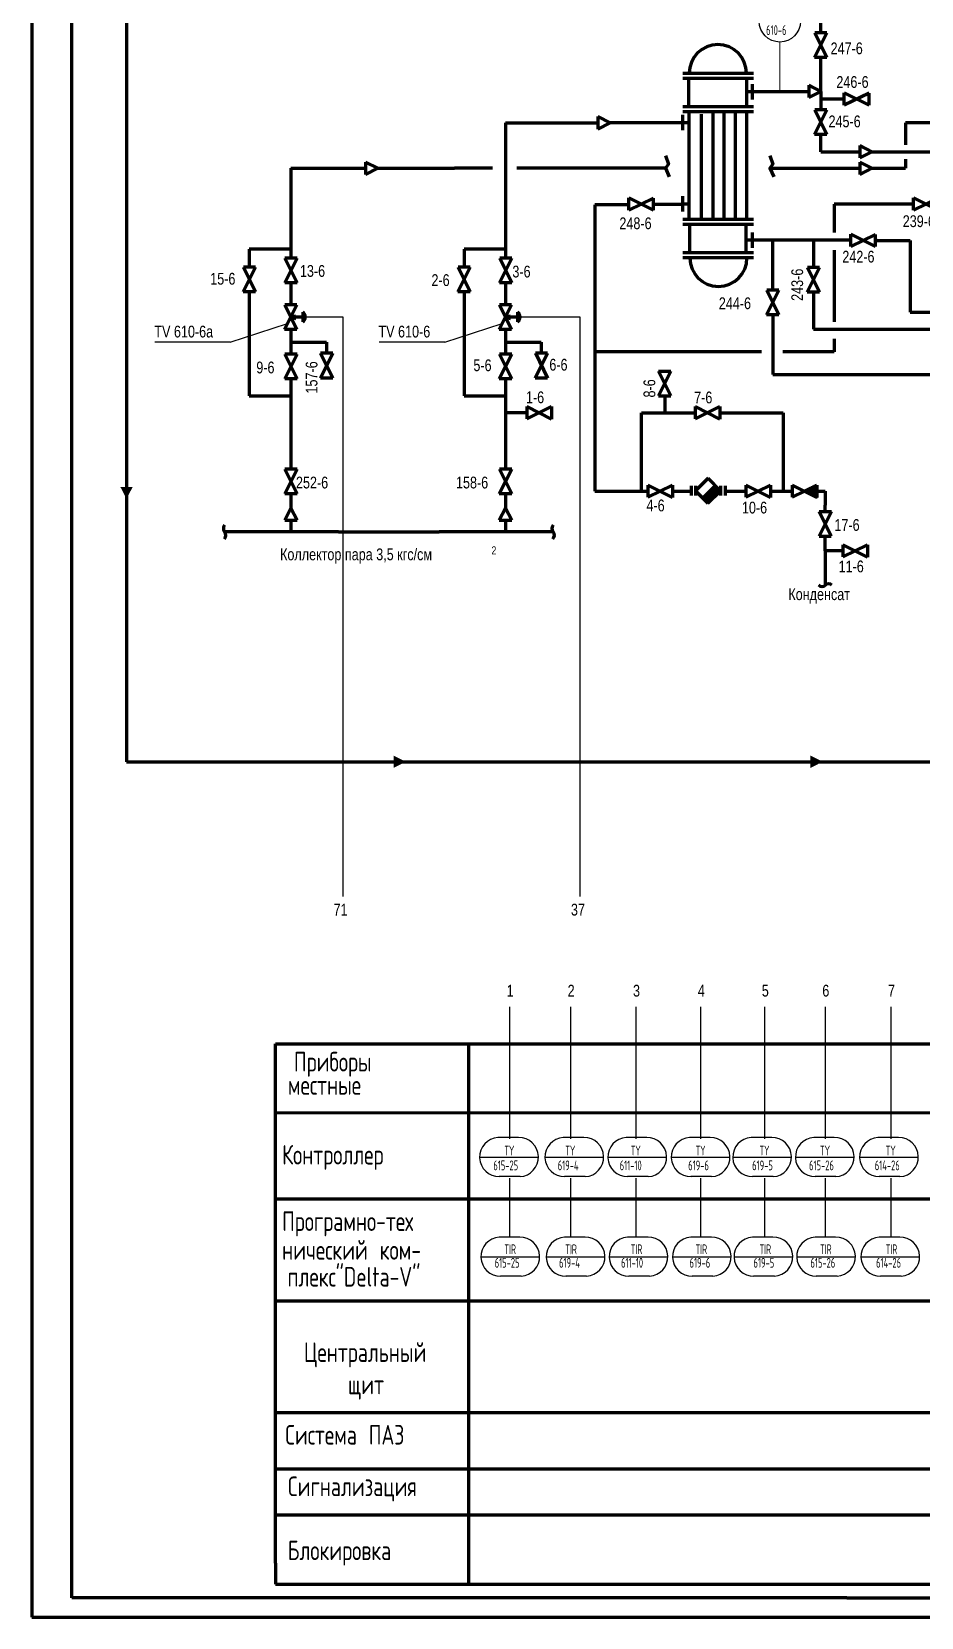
# Model space of a CAD drawing. Extents: x 906 to 2746, y -85 to 594.
# Drawn here: x 906.2 to 1132.9, y -84.9 to 319.2 of the extents above; entities that cross this region are included whole.
import ezdxf

# ---------------------------------------------------------------- set-up
doc = ezdxf.new("R2010")
doc.units = 0
doc.header["$MEASUREMENT"] = 0
doc.layers.add('1', color=7, linetype='CONTINUOUS')
doc.layers.add('2', color=7, linetype='CONTINUOUS')
doc.styles.get("Standard").update_dxf_attribs({"font": 'MDM_Win'})
doc.styles.add('стиль1', font='txt.shx', dxfattribs={"width": 0.6})

msp = doc.modelspace()

# ---------------------------------------------------------------- hatches: boundary and pattern name
at = {"layer": '1', "lineweight": 80}
h = msp.add_hatch(dxfattribs=at)
h.set_pattern_fill('ANSI31', color=256)
h.paths.add_polyline_path([(1106.27, 203.62), (1103.08, 202.06), (1106.27, 200.47)])

# ---------------------------------------------------------------- linework, layer by layer
for p, q in [((906.16, 594), (906.16, -84.88)), ((916.35, -79.88), (916.35, 589)), ((1107.31, 318.85), (1107.31, 326.62)), ((1105.72, 312.55), (1108.87, 318.85)), ((1108.87, 318.85), (1105.78, 318.85)), ((1105.78, 318.85), (1108.87, 312.55)), ((1108.87, 312.55), (1105.72, 312.55)), ((1107.31, 303.94), (1107.31, 312.55)), ((1072.14, 308.6), (1090.14, 308.6)), ((1072.14, 307.33), (1090.14, 307.33)), ((1088.37, 307.33), (1088.37, 300.1)), ((1073.54, 307.05), (1073.54, 299.82)), ((1088.35, 303.94), (1089.84, 303.94)), ((1089.84, 305.81), (1089.84, 301.88)), ((1089.84, 303.94), (1104.22, 303.94)), ((1107.31, 303.94), (1104.22, 305.51)), ((1104.22, 305.51), (1104.22, 302.36)), ((1104.22, 302.36), (1107.31, 303.94)), ((1107.31, 303.94), (1107.31, 299.23)), ((1113.3, 300.42), (1113.3, 303.57)), ((1113.3, 303.57), (1119.6, 300.42)), ((1119.6, 303.5), (1113.3, 300.42)), ((1119.6, 300.42), (1119.6, 303.5)), ((1072.14, 300.1), (1090.14, 300.1)), ((1105.72, 292.93), (1108.87, 299.23)), ((1108.87, 299.23), (1105.78, 299.23)), ((1105.78, 299.23), (1108.87, 292.93)), ((1113.3, 301.98), (1107.31, 301.98)), ((1026.94, 295.95), (1026.94, 264.37)), ((1026.94, 295.95), (1050.51, 295.95)), ((1053.6, 295.95), (1050.51, 297.52)), ((1050.51, 297.52), (1050.51, 294.37)), ((1050.51, 294.37), (1053.6, 295.95)), ((1072.17, 295.95), (1053.6, 295.95)), ((1072.14, 298.83), (1090.14, 298.83)), ((1072.17, 294.08), (1072.17, 298.01)), ((1073.66, 295.95), (1072.17, 295.95)), ((1073.66, 298.83), (1073.66, 271.32)), ((1076.8, 298.17), (1076.8, 271.29)), ((1079.78, 298.83), (1079.78, 271.29)), ((1082.6, 298.83), (1082.6, 271.29)), ((1085.58, 271.29), (1085.58, 298.8)), ((1088.37, 298.83), (1088.37, 271.29)), ((1143.92, 295.95), (1128.89, 295.95)), ((1128.89, 295.95), (1128.89, 290.36)), ((1108.87, 292.93), (1105.72, 292.93)), ((1107.31, 288.58), (1107.31, 292.93)), ((1107.31, 288.58), (1117.23, 288.58)), ((1120.31, 288.58), (1117.23, 290.16)), ((1117.23, 290.16), (1117.23, 287.01)), ((1117.23, 287.01), (1120.31, 288.58)), ((1120.31, 288.58), (1136.79, 288.58)), ((972.21, 284.37), (972.21, 264.37)), ((972.21, 284.37), (991.26, 284.37)), ((994.35, 284.37), (991.26, 285.94)), ((991.26, 285.94), (991.26, 282.79)), ((991.26, 282.79), (994.35, 284.37)), ((994.35, 284.37), (1013.93, 284.37)), ((1023.62, 284.37), (1013.93, 284.37)), ((1067.71, 284.37), (1029.85, 284.37)), ((1094.35, 284.37), (1117.23, 284.37)), ((1120.31, 284.37), (1117.23, 285.94)), ((1117.23, 285.94), (1117.23, 282.79)), ((1117.23, 282.79), (1120.31, 284.37)), ((1120.31, 284.37), (1128.89, 284.37)), ((1128.89, 286.67), (1128.89, 284.37)), ((1058.37, 275.08), (1049.73, 275.08)), ((1049.73, 275.08), (1049.73, 237.62)), ((1058.37, 273.66), (1058.37, 276.81)), ((1058.37, 276.81), (1064.67, 273.66)), ((1064.67, 276.74), (1058.37, 273.66)), ((1064.67, 273.66), (1064.67, 276.74)), ((1065.04, 275.22), (1064.67, 275.22)), ((1065.04, 275.22), (1072.17, 275.22)), ((1072.17, 273.35), (1072.17, 277.28)), ((1073.66, 275.22), (1072.17, 275.22)), ((1130.95, 275.22), (1110.71, 275.22)), ((1110.71, 275.22), (1110.71, 267.96)), ((1130.95, 273.66), (1130.95, 276.81)), ((1130.95, 276.81), (1137.25, 273.66)), ((1137.25, 276.74), (1130.95, 273.66)), ((1090.14, 271.29), (1072.14, 271.29)), ((1090.14, 270.02), (1072.14, 270.02)), ((1073.91, 262.79), (1073.91, 270.02)), ((1088.3, 262.76), (1088.3, 269.99)), ((1089.84, 267.99), (1089.84, 264.06)), ((1114.99, 264.4), (1114.99, 267.55)), ((1114.99, 267.55), (1121.29, 264.4)), ((1121.29, 267.49), (1114.99, 264.4)), ((1121.29, 264.4), (1121.29, 267.49)), ((972.21, 263.75), (961.63, 263.75)), ((961.63, 263.75), (961.63, 259.18)), ((972.21, 264.37), (972.21, 261.45)), ((1026.94, 263.75), (1016.36, 263.75)), ((1016.36, 263.75), (1016.36, 259.18)), ((1026.94, 264.37), (1026.94, 261.45)), ((1090.14, 262.79), (1072.14, 262.79)), ((1088.35, 266.12), (1089.84, 266.12)), ((1089.84, 266.12), (1105.45, 266.12)), ((1095.09, 253.28), (1095.09, 266.12)), ((1105.45, 266.12), (1105.45, 259.12)), ((1105.45, 266.12), (1114.99, 266.12)), ((1110.71, 263.47), (1110.71, 245.23)), ((1121.66, 265.96), (1121.29, 265.96)), ((1121.66, 265.96), (1130.08, 265.96)), ((1130.08, 265.96), (1130.08, 247.72)), ((960.06, 252.88), (963.21, 259.18)), ((963.21, 259.18), (960.12, 259.18)), ((960.12, 259.18), (963.21, 252.88)), ((970.66, 255.15), (973.81, 261.45)), ((973.81, 261.45), (970.72, 261.45)), ((970.72, 261.45), (973.81, 255.15)), ((1014.78, 252.88), (1017.93, 259.18)), ((1017.93, 259.18), (1014.85, 259.18)), ((1014.85, 259.18), (1017.93, 252.88)), ((1025.39, 255.15), (1028.54, 261.45)), ((1028.54, 261.45), (1025.45, 261.45)), ((1025.45, 261.45), (1028.54, 255.15)), ((1090.14, 261.52), (1072.14, 261.52)), ((1103.86, 252.82), (1107.01, 259.12)), ((1107.01, 259.12), (1103.92, 259.12)), ((1103.92, 259.12), (1107.01, 252.82)), ((973.81, 255.15), (970.66, 255.15)), ((972.21, 255.15), (972.21, 249.59)), ((1028.54, 255.15), (1025.39, 255.15)), ((1026.94, 255.15), (1026.94, 249.59)), ((963.21, 252.88), (960.06, 252.88)), ((961.63, 252.88), (961.63, 226.39)), ((1017.93, 252.88), (1014.78, 252.88)), ((1016.36, 252.88), (1016.36, 226.39)), ((1093.5, 246.98), (1096.65, 253.28)), ((1096.65, 253.28), (1093.57, 253.28)), ((1093.57, 253.28), (1096.65, 246.98)), ((1107.01, 252.82), (1103.86, 252.82)), ((1105.45, 252.82), (1105.45, 243.38)), ((970.59, 243.29), (973.74, 249.59)), ((973.74, 249.59), (970.65, 249.59)), ((970.65, 249.59), (973.74, 243.29)), ((972.18, 246.47), (973.51, 246.79)), ((972.18, 246.47), (973.51, 246.09)), ((972.18, 246.47), (975.27, 246.47)), ((975.27, 247.73), (975.27, 245.21)), ((1025.32, 243.29), (1028.47, 249.59)), ((1028.47, 249.59), (1025.38, 249.59)), ((1025.38, 249.59), (1028.47, 243.29)), ((1026.91, 246.47), (1028.23, 246.79)), ((1026.91, 246.47), (1028.23, 246.09)), ((1026.91, 246.47), (1029.99, 246.47)), ((1029.99, 247.73), (1029.99, 245.21)), ((1096.65, 246.98), (1093.5, 246.98)), ((1095.09, 246.98), (1095.09, 231.79)), ((1130.08, 247.72), (1172.98, 247.72)), ((973.74, 243.29), (970.59, 243.29)), ((972.21, 243.29), (972.21, 236.97)), ((1028.47, 243.29), (1025.32, 243.29)), ((1026.94, 243.29), (1026.94, 236.97)), ((1105.45, 243.38), (1198.03, 243.38)), ((972.21, 240.02), (981.32, 240.02)), ((981.32, 240.02), (981.32, 237.22)), ((1026.94, 240.02), (1036.05, 240.02)), ((1036.05, 240.02), (1036.05, 237.22)), ((1110.71, 240.86), (1110.71, 237.62)), ((970.64, 230.67), (973.79, 236.97)), ((973.79, 236.97), (970.7, 236.97)), ((970.7, 236.97), (973.79, 230.67)), ((979.75, 230.92), (982.9, 237.22)), ((982.9, 237.22), (979.81, 237.22)), ((979.81, 237.22), (982.9, 230.92)), ((1025.36, 230.67), (1028.51, 236.97)), ((1028.51, 236.97), (1025.43, 236.97)), ((1025.43, 236.97), (1028.51, 230.67)), ((1034.47, 230.92), (1037.62, 237.22)), ((1037.62, 237.22), (1034.54, 237.22)), ((1034.54, 237.22), (1037.62, 230.92)), ((1092.22, 237.62), (1049.73, 237.62)), ((1049.73, 237.62), (1049.73, 202.05)), ((1110.71, 237.62), (1097.59, 237.62)), ((973.79, 230.67), (970.64, 230.67)), ((972.21, 230.67), (972.21, 207.69)), ((982.9, 230.92), (979.75, 230.92)), ((1028.51, 230.67), (1025.36, 230.67)), ((1026.94, 230.67), (1026.94, 207.69)), ((1037.62, 230.92), (1034.47, 230.92)), ((1069.05, 226.4), (1065.96, 232.7)), ((1065.96, 232.7), (1069.11, 232.7)), ((1069.11, 232.7), (1065.96, 226.4)), ((1095.09, 231.79), (1142.19, 231.79)), ((961.63, 226.39), (972.24, 226.39)), ((1016.36, 226.39), (1026.96, 226.39)), ((1065.96, 226.4), (1069.05, 226.4)), ((1067.52, 226.4), (1067.52, 222.04)), ((1032.34, 223.62), (1032.34, 220.53)), ((1032.34, 220.53), (1038.64, 223.62)), ((1038.64, 220.47), (1032.34, 223.62)), ((1038.64, 223.62), (1038.64, 220.47)), ((1075.31, 223.62), (1075.31, 220.53)), ((1075.31, 220.53), (1081.61, 223.62)), ((1081.61, 220.47), (1075.31, 223.62)), ((1081.61, 223.62), (1081.61, 220.47)), ((1032.34, 222.06), (1026.94, 222.06)), ((1061.64, 202.05), (1061.64, 222.04)), ((1061.64, 222.04), (1063.68, 222.04)), ((1063.68, 222.04), (1075.31, 222.04)), ((1081.61, 222.06), (1097.74, 222.04)), ((1097.74, 222.04), (1097.74, 202.36)), ((970.64, 201.39), (973.79, 207.69)), ((973.79, 207.69), (970.7, 207.69)), ((970.7, 207.69), (973.79, 201.39)), ((1025.36, 201.39), (1028.51, 207.69)), ((1028.51, 207.69), (1025.43, 207.69)), ((1025.43, 207.69), (1028.51, 201.39)), ((1049.73, 202.05), (1063.18, 202.05)), ((1063.18, 203.62), (1063.18, 200.54)), ((1063.18, 200.54), (1069.48, 203.62)), ((1069.48, 200.47), (1063.18, 203.62)), ((1069.48, 203.62), (1069.48, 200.47)), ((1069.48, 202.05), (1074.22, 202.05)), ((1074.22, 203.46), (1074.22, 200.94)), ((1078.56, 205.41), (1075.34, 202.2)), ((1075.34, 203.46), (1075.34, 200.94)), ((1075.34, 202.2), (1078.49, 199.05)), ((1078.49, 199.05), (1081.71, 202.2)), ((1081.71, 202.2), (1078.56, 205.41)), ((1081.71, 203.46), (1081.71, 200.94)), ((1082.92, 203.46), (1082.92, 200.94)), ((1082.92, 202.05), (1088.17, 202.05)), ((1088.17, 203.62), (1088.17, 200.54)), ((1088.17, 200.54), (1094.47, 203.62)), ((1094.47, 200.47), (1088.17, 203.62)), ((1094.47, 203.62), (1094.47, 200.47)), ((1094.47, 202.06), (1099.97, 202.06)), ((1097.74, 202.36), (1097.74, 202.06)), ((1099.97, 203.62), (1099.97, 200.54)), ((1099.97, 200.54), (1106.27, 203.62)), ((1106.27, 200.47), (1099.97, 203.62)), ((1106.27, 203.62), (1106.27, 200.47)), ((1106.27, 202.06), (1108.46, 202.06)), ((1108.46, 202.06), (1108.46, 198.55)), ((973.79, 201.39), (970.64, 201.39)), ((972.21, 201.39), (972.21, 197.77)), ((1028.51, 201.39), (1025.36, 201.39)), ((1026.94, 201.39), (1026.94, 197.77)), ((1108.46, 196.91), (1108.46, 198.55)), ((972.21, 197.77), (970.64, 194.68)), ((970.64, 194.68), (973.79, 194.68)), ((973.79, 194.68), (972.21, 197.77)), ((972.21, 194.68), (972.21, 191.81)), ((1026.94, 197.77), (1025.36, 194.68)), ((1025.36, 194.68), (1028.51, 194.68)), ((1028.51, 194.68), (1026.94, 197.77)), ((1026.94, 194.68), (1026.94, 191.81)), ((1109.98, 190.61), (1106.89, 196.91)), ((1106.89, 196.91), (1110.04, 196.91)), ((1110.04, 196.91), (1106.89, 190.61)), ((984.35, 191.69), (955.32, 191.69)), ((984.35, 191.69), (1010.05, 191.69)), ((1039.08, 191.69), (1010.05, 191.69)), ((1106.89, 190.61), (1109.98, 190.61)), ((1108.46, 186.88), (1108.46, 190.61)), ((1108.46, 186.88), (1108.46, 178.12)), ((1112.89, 186.88), (1108.46, 186.88)), ((1112.89, 188.44), (1112.89, 185.36)), ((1112.89, 185.36), (1119.19, 188.44)), ((1119.19, 185.29), (1112.89, 188.44)), ((1119.19, 188.44), (1119.19, 185.29)), ((968.3, 61.24), (1999.91, 61.39)), ((968.3, -71.06), (968.3, 61.24)), ((1017.46, 61.24), (1017.46, -71.06)), ((1113.97, -79.88), (916.35, -79.88)), ((1113.97, -79.88), (2349.97, -79.88)), ((906.16, -84.88), (1093.97, -84.88)), ((1093.97, -84.88), (2354.97, -84.88))]:
    msp.add_line(p, q, dxfattribs=at)
at = {"layer": '1', "lineweight": 80, "ltscale": 100}
for p, q in [((930.32, 408.92), (930.32, 133.14)), ((930.32, 133.14), (1248.71, 133.14)), ((968.3, -71.06), (968.3, -76.46)), ((1017.46, -71.06), (1017.46, -76.46))]:
    msp.add_line(p, q, dxfattribs=at)
at = {"layer": '1', "lineweight": 13}
msp.add_line((1096.87, 316.54), (1096.87, 303.94), dxfattribs=at)
at = {"layer": '1', "lineweight": 30}
for p, q in [((975.9, 246.52), (978.8, 246.52)), ((978.8, 246.52), (985.44, 246.52)), ((985.44, 246.52), (985.44, 98.76)), ((1030.62, 246.52), (1033.52, 246.52)), ((1033.52, 246.52), (1040.17, 246.52)), ((1040.17, 246.52), (1045.84, 246.52)), ((1045.84, 246.52), (1045.84, 98.76)), ((956.73, 240.08), (971.36, 244.83)), ((1011.46, 240.08), (1026.09, 244.83)), ((940.01, 240.08), (937.55, 240.08)), ((956.73, 240.08), (940.01, 240.08)), ((1011.46, 240.08), (994.74, 240.08)), ((1030.25, 37.38), (1025.05, 37.38)), ((1046.9, 37.38), (1041.7, 37.38)), ((1062.94, 37.38), (1057.74, 37.38)), ((1079.09, 37.38), (1073.89, 37.38)), ((1094.79, 37.38), (1089.59, 37.38)), ((1110.75, 37.38), (1105.55, 37.38)), ((1127.11, 37.38), (1121.91, 37.38)), ((1035.37, 32.3), (1020.47, 32.3)), ((1052.02, 32.3), (1037.13, 32.3)), ((1068.05, 32.3), (1053.16, 32.3)), ((1084.2, 32.3), (1069.31, 32.3)), ((1099.9, 32.3), (1085.01, 32.3)), ((1115.87, 32.3), (1100.97, 32.3)), ((1132.23, 32.3), (1117.34, 32.3)), ((1030.63, 27.41), (1025.33, 27.41)), ((1047.28, 27.41), (1041.99, 27.41)), ((1063.32, 27.41), (1058.02, 27.41)), ((1079.47, 27.41), (1074.17, 27.41)), ((1095.16, 27.41), (1089.87, 27.41)), ((1111.13, 27.41), (1105.83, 27.41)), ((1127.49, 27.41), (1122.2, 27.41)), ((1030.57, 12), (1025.37, 12)), ((1047.23, 12), (1042.03, 12)), ((1063.26, 12), (1058.06, 12)), ((1079.41, 12), (1074.21, 12)), ((1095.11, 12), (1089.91, 12)), ((1111.07, 12), (1105.87, 12)), ((1127.44, 12), (1122.24, 12)), ((1035.69, 6.92), (1020.8, 6.92)), ((1052.34, 6.92), (1037.45, 6.92)), ((1068.38, 6.92), (1053.49, 6.92)), ((1084.53, 6.92), (1069.64, 6.92)), ((1100.23, 6.92), (1085.33, 6.92)), ((1116.19, 6.92), (1101.3, 6.92)), ((1132.55, 6.92), (1117.66, 6.92)), ((1030.95, 2.03), (1025.66, 2.03)), ((1047.61, 2.03), (1042.31, 2.03)), ((1063.64, 2.03), (1058.35, 2.03)), ((1079.79, 2.03), (1074.5, 2.03)), ((1095.49, 2.03), (1090.19, 2.03)), ((1111.45, 2.03), (1106.16, 2.03)), ((1127.82, 2.03), (1122.52, 2.03))]:
    msp.add_line(p, q, dxfattribs=at)
at = {"layer": '1', "lineweight": 80}
for points in [[(1067.71, 287.65), (1068.48, 285.4), (1067.71, 284.37), (1068.66, 282.2)], [(1094.35, 287.65), (1095.12, 285.4), (1094.35, 284.37), (1095.31, 282.2)]]:
    msp.add_lwpolyline(points, dxfattribs=at)
at = {"layer": '1', "lineweight": 30}
msp.add_circle((1096.87, 321.8), 5.26, dxfattribs=at)
at = {"layer": '1', "lineweight": 80}
for centre, radius, start, end in [((1081.07, 308.6), 7.29, 0, 180), ((1081.2, 261.52), 7.29, 180, 0), ((974.32, 246.47), 1.58, 306.8699, 53.1301), ((1029.05, 246.47), 1.58, 306.8699, 53.1301), ((956.31, 192.57), 1.3, 139.1926, 220.8074), ((954.34, 190.87), 1.3, 315.1028, 40.807), ((1040.06, 192.57), 1.3, 139.1926, 220.8074), ((1038.09, 190.87), 1.3, 315.1028, 40.807), ((1107.62, 179.11), 1.3, 225.1029, 310.807), ((1109.31, 177.14), 1.3, 49.1926, 130.8074)]:
    msp.add_arc(centre, radius, start, end, dxfattribs=at)
at = {"layer": '1', "lineweight": 30}
for centre, start, end in [((1025.33, 32.4), 93.568, 270.7822), ((1030.32, 32.39), 273.568, 90.7822), ((1041.98, 32.4), 93.568, 270.7822), ((1046.97, 32.39), 273.568, 90.7822), ((1058.02, 32.4), 93.568, 270.7822), ((1063.01, 32.39), 273.568, 90.7822), ((1074.17, 32.4), 93.568, 270.7822), ((1079.16, 32.39), 273.568, 90.7822), ((1089.86, 32.4), 93.568, 270.7822), ((1094.85, 32.39), 273.568, 90.7822), ((1105.83, 32.4), 93.568, 270.7822), ((1110.82, 32.39), 273.568, 90.7822), ((1122.19, 32.4), 93.568, 270.7822), ((1127.18, 32.39), 273.568, 90.7822), ((1025.65, 7.02), 93.568, 270.7822), ((1030.64, 7.01), 273.568, 90.7822), ((1042.3, 7.02), 93.568, 270.7822), ((1047.29, 7.01), 273.568, 90.7822), ((1058.34, 7.02), 93.568, 270.7822), ((1063.33, 7.01), 273.568, 90.7822), ((1074.49, 7.02), 93.568, 270.7822), ((1079.48, 7.01), 273.568, 90.7822), ((1090.19, 7.02), 93.568, 270.7822), ((1095.18, 7.01), 273.568, 90.7822), ((1106.15, 7.02), 93.568, 270.7822), ((1111.14, 7.01), 273.568, 90.7822), ((1122.52, 7.02), 93.568, 270.7822), ((1127.5, 7.01), 273.568, 90.7822)]:
    msp.add_arc(centre, 4.99, start, end, dxfattribs=at)
at = {"layer": '1', "lineweight": 80}
for points in [[(930.32, 200.09), (931.9, 203.18), (928.75, 203.18)], [(1080.13, 203.81), (1076.92, 200.62), (1081.71, 202.2), (1078.49, 199.05)], [(1001.5, 133.14), (998.41, 134.71), (998.41, 131.56)], [(1107.77, 133.14), (1104.68, 134.71), (1104.68, 131.56)]]:
    msp.add_solid(points, dxfattribs=at)
at = {"layer": '2', "linetype": 'Continuous', "lineweight": 30}
for p, q in [((1028.02, 37.06), (1028.02, 70.69)), ((1043.56, 37.06), (1043.56, 70.69)), ((1060.23, 37.06), (1060.23, 70.69)), ((1076.75, 37.06), (1076.75, 70.69)), ((1093.06, 37.06), (1093.06, 70.69)), ((1108.48, 37.06), (1108.48, 70.69)), ((1125.22, 37.06), (1125.22, 70.69)), ((1028.02, 11.9), (1028.02, 27.06)), ((1043.56, 11.9), (1043.56, 27.06)), ((1060.23, 11.9), (1060.23, 27.06)), ((1076.75, 11.9), (1076.75, 27.06)), ((1093.06, 11.9), (1093.06, 27.06)), ((1108.48, 11.9), (1108.48, 27.06)), ((1125.22, 11.9), (1125.22, 27.06))]:
    msp.add_line(p, q, dxfattribs=at)
at = {"layer": '2', "lineweight": 80}
for p, q in [((968.3, 43.76), (1999.92, 43.26)), ((968.3, 21.76), (1999.94, 21.76)), ((968.3, -4.23), (1999.95, -4.23)), ((968.3, -32.72), (1999.97, -32.72)), ((968.3, -47.02), (1999.98, -47.03)), ((968.3, -58.79), (1999.99, -58.78)), ((968.3, -76.46), (2000, -76.46))]:
    msp.add_line(p, q, dxfattribs=at)

# ---------------------------------------------------------------- texts
at = {"layer": '1', "lineweight": 30, "style": 'стиль1', "width": 0.6}
msp.add_text('610-6', height=2.5, dxfattribs=at).set_placement((1093.38, 318.32))
at = {"layer": '1', "lineweight": 30, "width": 0.8}
for s, height, p in [('247-6', 3, (1109.8, 313.43)), ('246-6', 3, (1111.28, 304.85)), ('245-6', 3, (1109.27, 294.81)), ('248-6', 3, (1055.97, 268.84)), ('239-6', 3, (1128.19, 269.38)), ('242-6', 3, (1112.79, 260.34)), ('13-6', 3, (974.53, 256.7)), ('3-6', 3, (1028.69, 256.54)), ('15-6', 3, (951.66, 254.71)), ('2-6', 3, (1008.06, 254.36)), ('244-6', 3, (1081.31, 248.46)), ('TV 610-6а', 3, (937.42, 241.25)), ('TV 610-6', 3, (994.55, 241.25)), ('9-6', 3, (963.41, 232.1)), ('5-6', 3, (1018.75, 232.66)), ('6-6', 3, (1038.11, 232.81)), ('1-6', 3, (1032.15, 224.5)), ('7-6', 3, (1075.03, 224.46)), ('252-6', 3, (973.52, 202.78)), ('158-6', 3, (1014.31, 202.78)), ('4-6', 3, (1062.87, 196.94)), ('10-6', 3, (1087.2, 196.4)), ('17-6', 3, (1110.78, 191.97)), ('Коллектор пара 3,5 кгс/см', 3, (969.47, 184.48)), ('2', 2.05, (1023.36, 185.97)), ('11-6', 3, (1111.84, 181.4)), ('Конденсат', 3, (1099.04, 174.32)), ('37', 3, (1043.62, 93.95)), ('71', 3, (983.1, 93.95)), ('1', 3, (1027.23, 73.3)), ('2', 3, (1042.77, 73.3)), ('3', 3, (1059.44, 73.3)), ('4', 3, (1075.96, 73.3)), ('5', 3, (1092.27, 73.3)), ('6', 3, (1107.69, 73.3)), ('7', 3, (1124.43, 73.3))]:
    msp.add_text(s, height=height, dxfattribs=at).set_placement(p)
for s, p in [('243-6', (1102.79, 250.57)), ('157-6', (979, 226.96)), ('8-6', (1065.11, 225.95))]:
    msp.add_text(s, height=3, rotation=90, dxfattribs=at).set_placement(p)
at = {"layer": '2', "lineweight": 30, "style": 'стиль1'}
for s, height, width, p in [(' Приборы', 5, 0.7, (969.99, 54.2)), ('местные', 5, 0.7, (971.47, 48.27)), ('Контроллер', 5, 0.7, (969.99, 30.5)), ('ТY', 2.5, 0.6, (1026.7, 32.81)), ('ТY', 2.5, 0.6, (1042.23, 32.81)), ('ТY', 2.5, 0.6, (1058.91, 32.81)), ('ТY', 2.5, 0.6, (1075.43, 32.81)), ('ТY', 2.5, 0.6, (1091.73, 32.81)), ('ТY', 2.5, 0.6, (1107.16, 32.81)), ('ТY', 2.5, 0.6, (1123.9, 32.81)), ('615-25', 2.5, 0.6, (1023.83, 29.03)), ('619-4', 2.5, 0.6, (1040.25, 29.03)), ('611-10', 2.5, 0.6, (1056.04, 29.03)), ('619-6', 2.5, 0.6, (1073.51, 29.03)), ('619-5', 2.5, 0.6, (1089.81, 29.03)), ('615-26', 2.5, 0.6, (1104.32, 29.03)), ('614-26', 2.5, 0.6, (1121.07, 29.03)), ('Програмно-тех', 5, 0.7, (969.99, 13.56)), ('нический ком-', 5, 0.7, (969.99, 6.24)), ('ТIR', 2.5, 0.6, (1026.7, 7.65)), ('ТIR', 2.5, 0.6, (1042.23, 7.65)), ('ТIR', 2.5, 0.6, (1058.91, 7.65)), ('ТIR', 2.5, 0.6, (1075.43, 7.65)), ('ТIR', 2.5, 0.6, (1091.73, 7.65)), ('ТIR', 2.5, 0.6, (1107.16, 7.65)), ('ТIR', 2.5, 0.6, (1123.9, 7.65)), ('плекс"Delta-V"', 5, 0.7, (971.35, -0.6)), ('615-25', 2.5, 0.6, (1024.18, 4.21)), ('619-4', 2.5, 0.6, (1040.6, 4.21)), ('611-10', 2.5, 0.6, (1056.39, 4.21)), ('619-6', 2.5, 0.6, (1073.85, 4.21)), ('619-5', 2.5, 0.6, (1090.16, 4.21)), ('615-26', 2.5, 0.6, (1104.67, 4.21)), ('614-26', 2.5, 0.6, (1121.41, 4.21)), ('Центральный', 5, 0.7, (975.55, -19.82)), ('щит', 5, 0.7, (986.77, -28.04)), ('Система ПАЗ', 5, 0.7, (970.8, -40.87)), ('Сигнализация', 5, 0.7, (971.49, -54.01)), ('Блокировка', 5, 0.7, (971.43, -70.32))]:
    msp.add_text(s, height=height, dxfattribs=dict(at, width=width)).set_placement(p)

doc.saveas('drawing.dxf')
